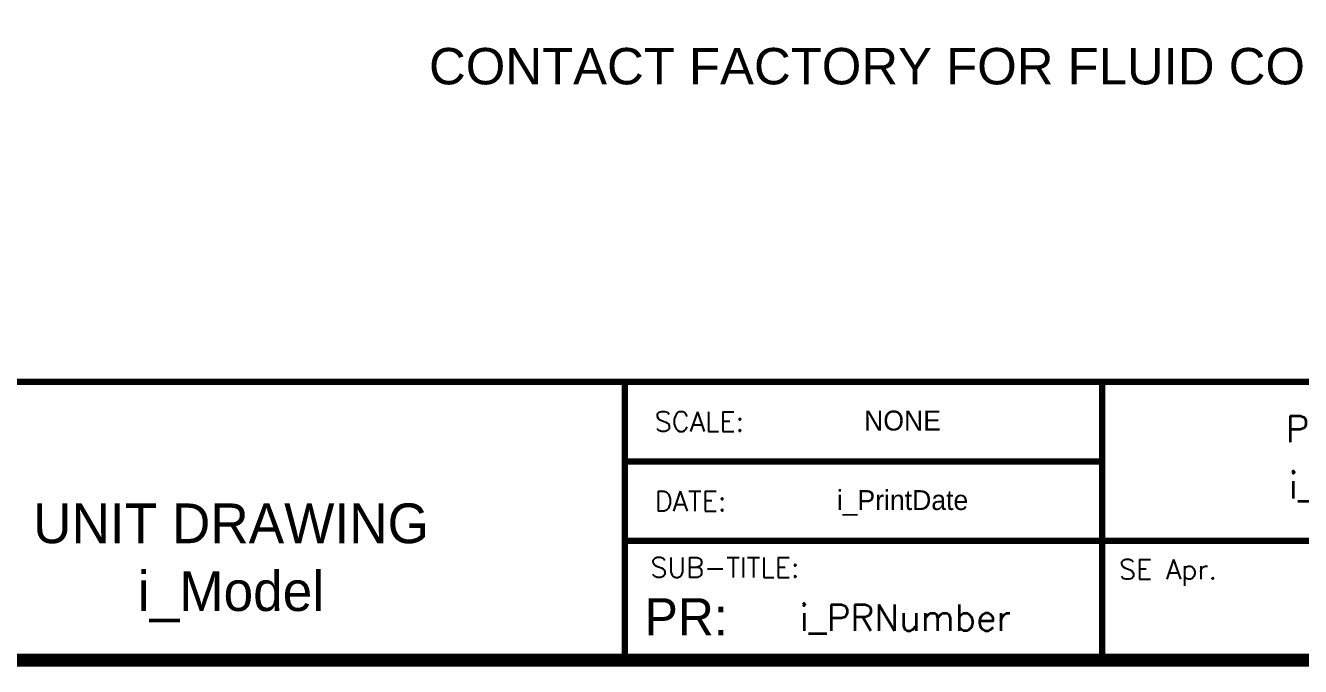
# Model space of a CAD drawing. Header units: inches. Extents: x 1104 to 1677, y 981 to 1342.
# Drawn here: x 1361.3 to 1500.4, y 988.5 to 1058.5 of the extents above; entities that cross this region are included whole.
import ezdxf
from ezdxf.enums import TextEntityAlignment as Align

# ---------------------------------------------------------------- set-up
doc = ezdxf.new("R2010")
doc.units = ezdxf.units.IN
doc.header["$MEASUREMENT"] = 0
doc.layers.get('0').update_dxf_attribs({"color": 1})
doc.styles.add('dimentions', font='ARIAL.TTF')
doc.styles.add('SIMPLEX', font='SIMPLEX')

msp = doc.modelspace()

# ---------------------------------------------------------------- linework, layer by layer
at = {"color": 1, "lineweight": 15}
for p, q in [((1426.68912937, 1019.62341639), (1600.31505937, 1019.62341639)), ((1426.68912937, 989.23887864), (1426.68912937, 1019.62341639)), ((1478.77690837, 1019.62341639), (1478.77690837, 989.23887864)), ((1478.77690837, 1010.94211989), (1426.68912937, 1010.94211989)), ((1600.31505937, 1002.26082339), (1426.68912937, 1002.26082339))]:
    msp.add_line(p, q, dxfattribs=at)
at = {"color": 1, "const_width": 1.38900744}
msp.add_lwpolyline([(1114.16245537, 989.23887864), (1669.76543137, 989.23887864), (1669.76543137, 1336.49073864), (1114.16245537, 1336.49073864), (1114.16245537, 989.23887864)], dxfattribs=at)
at = {"color": 1, "lineweight": 15, "const_width": 0.69450372}
for points in [[(1669.76543137, 1019.62341639), (1253.06319937, 1019.62341639), (1253.06319937, 989.23887864)], [(1426.68912937, 1019.62341639), (1426.68912937, 989.23887864)], [(1478.77690837, 1019.62341639), (1478.77690837, 989.23887864)], [(1478.77690837, 1010.94211989), (1426.68912937, 1010.94211989)], [(1600.31505937, 1002.26082339), (1426.68912937, 1002.26082339)]]:
    msp.add_lwpolyline(points, dxfattribs=at)

# ---------------------------------------------------------------- texts
at = {"lineweight": 15, "style": 'dimentions'}
msp.add_text('CONTACT FACTORY FOR FLUID CONNECTION LOCATIONS IF NEEDED', height=3.974672025, dxfattribs=at).set_placement((1405.30710307, 1052.10341944))
at = {"color": 1, "lineweight": 15, "style": 'SIMPLEX'}
for s, p in [('SCALE:', (1429.94461556, 1014.19760607)), ('DATE:', (1429.94461556, 1005.51630957)), ('SUB-TITLE:', (1429.47432387, 998.26716399)), ('SE Apr.', (1480.62227138, 998.06547007))]:
    msp.add_text(s, height=2.170324125, dxfattribs=at).set_placement(p)
at = {"color": 1, "lineweight": 15}
for s, height, p in [('NONE', 2.170324125, (1456.99312283, 1014.31227123)), ('i_PrintDate', 2.170324125, (1456.99312283, 1005.63097473)), ('UNIT DRAWING', 4.34064825, (1383.69284633, 1002.00608612)), ('i_Model', 4.34064825, (1383.69284633, 994.60809456))]:
    msp.add_text(s, height=height, dxfattribs=at).set_placement(p, align=Align.CENTER)
at = {"color": 1, "lineweight": 15, "style": 'SIMPLEX'}
for s, p in [('PROJECT NAME:', (1513.93803115, 1013.04029237)), ('i_PROJECTNAME', (1514.15718409, 1006.87120642)), ('i_PRNumber', (1457.29754885, 992.43649673))]:
    msp.add_text(s, height=2.882190438, dxfattribs=at).set_placement(p, align=Align.CENTER)
at = {"color": 1, "lineweight": 15}
msp.add_text('PR:', height=4.069357734, dxfattribs=at).set_placement((1437.91187232, 991.93501497), align=Align.RIGHT)

doc.saveas('drawing.dxf')
